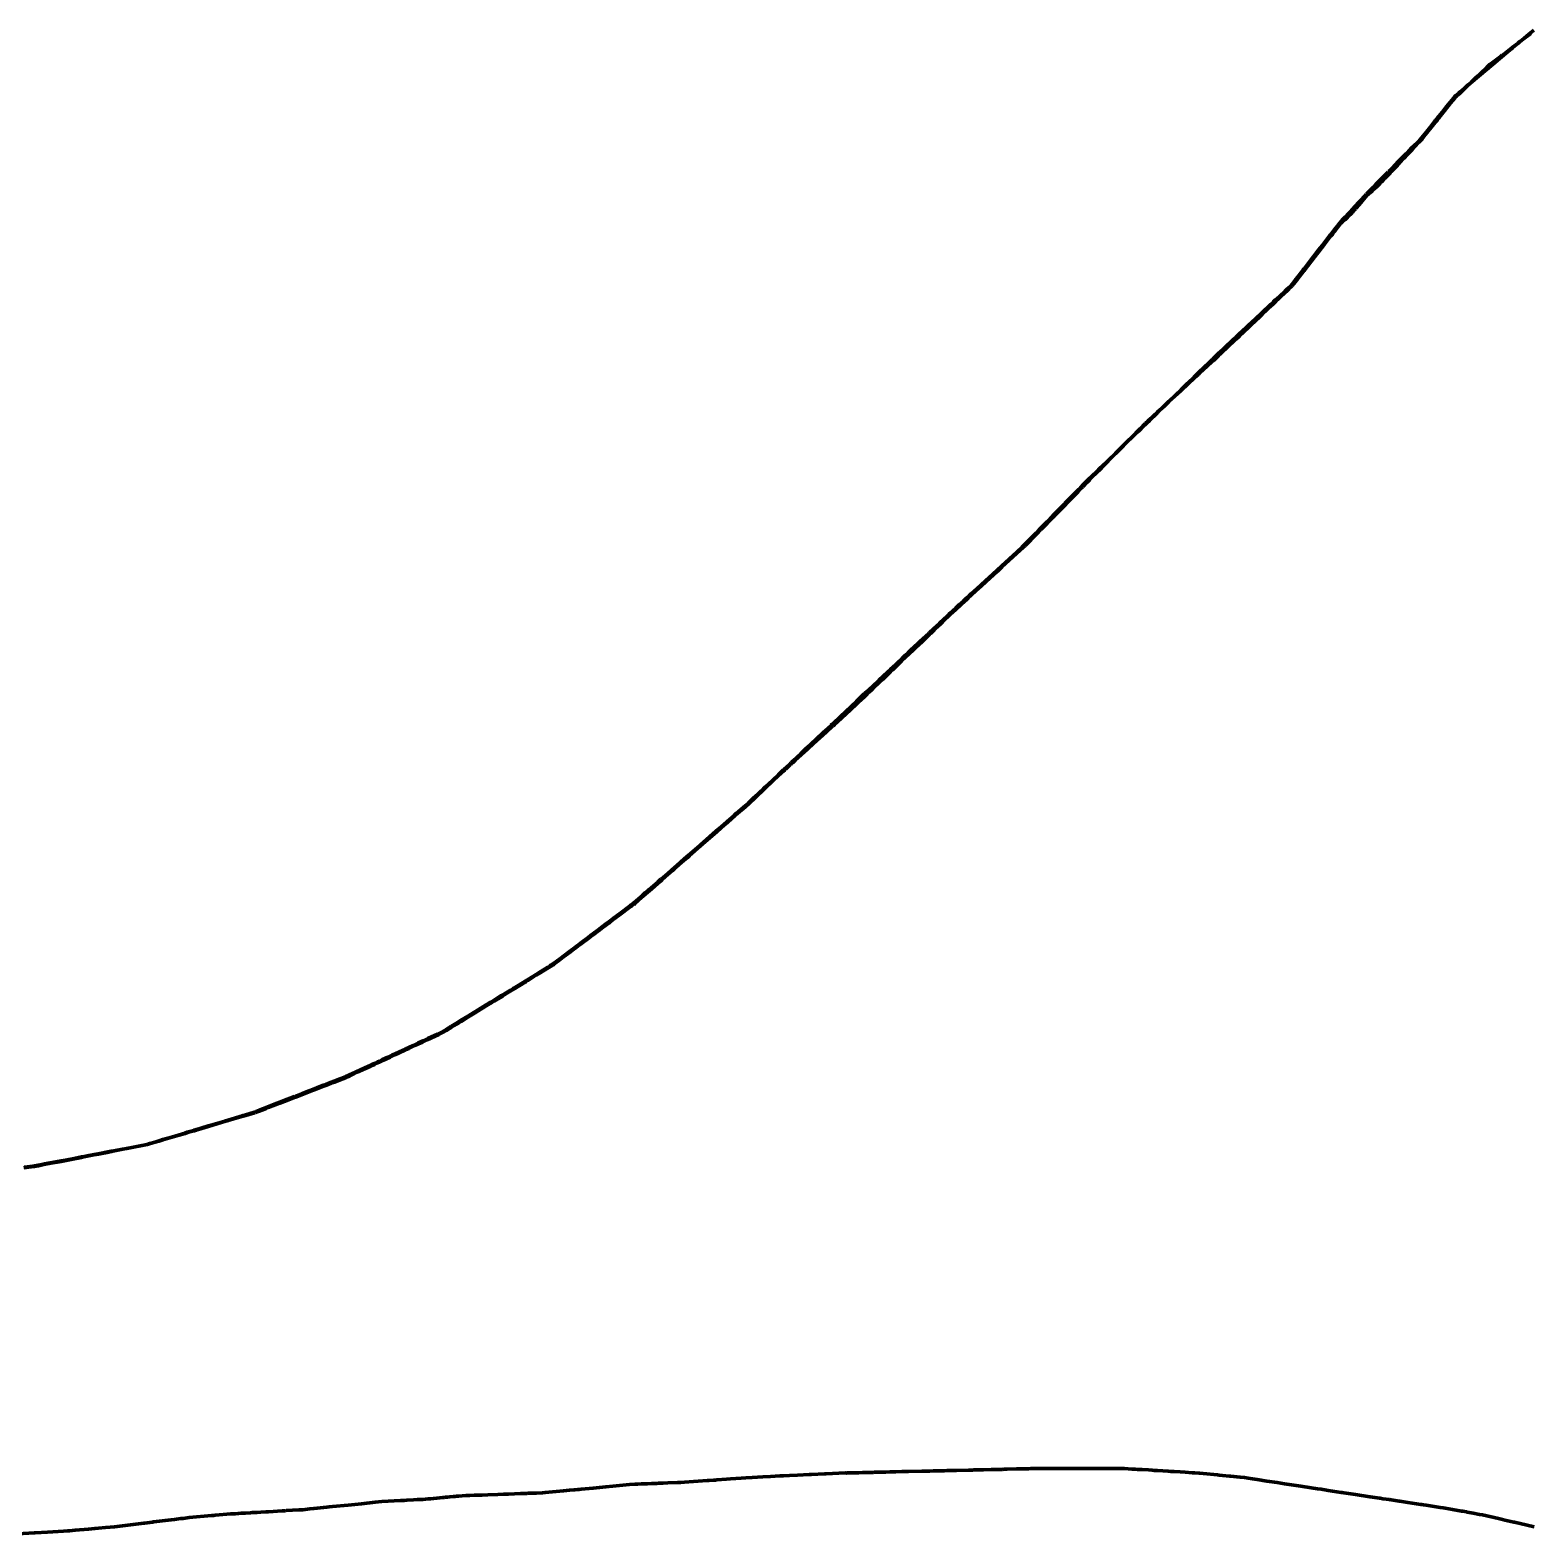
# Model space of a CAD drawing. Header units: metres. Extents: x 599858 to 604838, y 1147558 to 1148052.
# Drawn here: x 604374 to 604605.8, y 1147710.8 to 1147943.4 of the extents above; entities that cross this region are included whole.
import ezdxf

# ---------------------------------------------------------------- set-up
doc = ezdxf.new("R2010")
doc.units = ezdxf.units.M
doc.header["$MEASUREMENT"] = 0
doc.linetypes.add('DGN Style 5', pattern=[63.435643, 27.186704, -36.248939])
doc.layers.add('TF_T_---_Kabl-_2', color=5, linetype='DGN Style 5', lineweight=70)

msp = doc.modelspace()

# ---------------------------------------------------------------- linework, layer by layer
at = {"layer": 'TF_T_---_Kabl-_2'}
for points in [[(604606.525388, 1147943.407163, 38.042802), (604605.74, 1147942.74, 38.08), (604604.68, 1147941.85, 38.13), (604604.33, 1147941.56, 38.15), (604604.08, 1147941.35, 38.16), (604603.37, 1147940.75, 38.05), (604603.17, 1147940.58, 38.06), (604602.89, 1147940.34, 38.19), (604602.27, 1147939.83, 38.14), (604601.96, 1147939.56, 38.11), (604601.53, 1147939.2, 38.08), (604601.31, 1147939.02, 38.11), (604600.19, 1147938.08, 38.08), (604599.99, 1147937.91, 38.05), (604599.56, 1147937.55, 38.04), (604599.03, 1147937.11, 38.05), (604598.35, 1147936.53, 38.09), (604597.72, 1147936, 38.2), (604597.07, 1147935.45, 38.17), (604596.38, 1147934.87, 38.16), (604595.72, 1147934.32, 38.1), (604595.1, 1147933.8, 38.15), (604595.06, 1147933.77, 38.16), (604594.93, 1147933.65, 38.16), (604594.61, 1147933.39, 38.14), (604594.42, 1147933.22, 38.14), (604594.330516, 1147933.151381, 38.139358), (604593.9, 1147932.62, 38.1), (604593.55, 1147932.18, 38.1), (604593.06, 1147931.57, 38.18), (604592.61, 1147931, 38.27), (604591.87, 1147930.08, 38.19), (604591.79, 1147929.99, 38.2), (604591.69, 1147929.86, 38.19), (604591.3, 1147929.37, 38.31), (604591.25, 1147929.31, 38.28), (604591.04, 1147929.04, 38.18), (604590.56, 1147928.44, 38.21), (604589.94, 1147927.68, 38.24), (604589.44, 1147927.05, 38.3), (604589.056837, 1147926.584813, 38.265444), (604589, 1147926.51, 38.26), (604588.68, 1147926.19, 38.24), (604587.79, 1147925.29, 38.11), (604587.49, 1147924.99, 38.09), (604586.79, 1147924.27, 38.04), (604586.53, 1147924, 38.04), (604586.52, 1147923.99, 38.04), (604586.43, 1147923.91, 38.06), (604586.25, 1147923.72, 37.97), (604585.88, 1147923.34, 37.92), (604585.46, 1147922.91, 37.73), (604585.34, 1147922.8, 37.73), (604584.42, 1147921.86, 37.46), (604584.09, 1147921.53, 37.36), (604584.07, 1147921.5, 37.35), (604584.03, 1147921.46, 37.35), (604584.01, 1147921.44, 37.35), (604583.23, 1147920.65, 37.11), (604583.04, 1147920.46, 37.01), (604582.82, 1147920.23, 36.96), (604582.61, 1147920.02, 36.85), (604582.54, 1147919.95, 37.01), (604582.13, 1147919.53, 37.62), (604581.74, 1147919.13, 38.14), (604581.52, 1147918.91, 38.14), (604581.29, 1147918.67, 38.17), (604580.73, 1147918.1, 38.15), (604580.62, 1147918, 38.18), (604580.485167, 1147917.856964, 38.1788)], [(604580.73, 1147917.81, 38.215427), (604580.97, 1147918.03, 38.16), (604581.38, 1147918.41, 38.18), (604581.55, 1147918.56, 38.16), (604582.15, 1147919.11, 38.17), (604582.696215, 1147919.610902, 37.511102), (604582.93, 1147919.85, 37.2), (604582.98, 1147919.91, 37.23), (604583.2, 1147920.14, 37.22), (604583.21, 1147920.16, 37.22), (604583.52, 1147920.49, 37.38), (604583.95, 1147920.95, 37.5), (604584.09, 1147921.09, 37.52), (604584.32, 1147921.33, 37.52), (604584.48, 1147921.51, 37.59), (604585.44, 1147922.53, 37.86), (604585.65, 1147922.76, 37.89), (604585.68, 1147922.78, 37.88), (604585.72, 1147922.83, 37.9), (604586.45, 1147923.61, 38.01), (604586.59, 1147923.75, 38.07), (604586.64, 1147923.81, 38.08), (604586.7, 1147923.87, 38.06), (604586.72, 1147923.89, 38.05), (604586.91, 1147924.1, 38.06), (604587.72, 1147924.96, 38.12), (604588.05, 1147925.31, 38.13), (604588.78, 1147926.09, 38.24), (604589.05, 1147926.38, 38.26), (604589.247082, 1147926.587293, 38.276896), (604589.53, 1147926.94, 38.3), (604589.99, 1147927.51, 38.25), (604590.67, 1147928.35, 38.21), (604591.09, 1147928.87, 38.18), (604591.33, 1147929.17, 38.3), (604591.45, 1147929.32, 38.31), (604591.58, 1147929.48, 38.27), (604591.7, 1147929.64, 38.23), (604591.85, 1147929.82, 38.18), (604591.88, 1147929.86, 38.19), (604591.9, 1147929.89, 38.18), (604592.73, 1147930.91, 38.27), (604593.67, 1147932.08, 38.11), (604594.36, 1147932.94, 38.11), (604594.499195, 1147933.114684, 38.120195), (604594.53, 1147933.13, 38.12), (604594.59, 1147933.2, 38.12), (604594.98, 1147933.57, 38.15), (604595.14, 1147933.71, 38.15), (604595.18, 1147933.75, 38.14), (604595.68, 1147934.23, 38.1), (604596.36, 1147934.87, 38.16), (604596.88, 1147935.36, 38.16), (604597.68, 1147936.12, 38.2), (604598.23, 1147936.64, 38.09), (604599.26, 1147937.61, 38.03), (604599.28, 1147937.63, 38.03), (604599.33, 1147937.68, 38.03), (604599.645713, 1147937.984971, 38.04043), (604599.76, 1147938.06, 38.04), (604600.1, 1147938.32, 38.05), (604601.32, 1147939.26, 38.09), (604601.42, 1147939.34, 38.07), (604601.64, 1147939.51, 38.09), (604601.83, 1147939.65, 38.1), (604602.82, 1147940.42, 38.19), (604603.2, 1147940.7, 38.02), (604603.21, 1147940.71, 38.02), (604604.1, 1147941.39, 38.16), (604604.33, 1147941.58, 38.15), (604604.69, 1147941.85, 38.13), (604606.06, 1147942.9, 38.06)], [(604557.85, 1147893.46, 38.499381), (604558.59, 1147894.15, 38.52), (604560.06, 1147895.53, 38.54), (604560.49, 1147895.93, 38.58), (604561.19, 1147896.58, 38.58), (604562.33, 1147897.65, 38.57), (604563.47, 1147898.72, 38.55), (604564.44, 1147899.62, 38.57), (604565.84, 1147900.94, 38.59), (604566.1, 1147901.18, 38.6), (604566.3, 1147901.37, 38.55), (604566.56, 1147901.61, 38.51), (604567.16, 1147902.17, 38.53), (604568.08, 1147903.04, 38.5), (604568.43, 1147903.36, 38.47), (604568.962974, 1147903.8617, 38.52034), (604569.51, 1147904.57, 38.58), (604569.57, 1147904.65, 38.58), (604569.78, 1147904.92, 38.56), (604570.76, 1147906.18, 38.54), (604570.86, 1147906.31, 38.54), (604571, 1147906.49, 38.53), (604572.48, 1147908.39, 38.37), (604573.26, 1147909.4, 38.32), (604573.84, 1147910.15, 38.33), (604573.99, 1147910.34, 38.34), (604574.79, 1147911.38, 38.31), (604574.99, 1147911.63, 38.31), (604575.02, 1147911.67, 38.33), (604575.44, 1147912.21, 38.38), (604575.72, 1147912.57, 38.33), (604576.16, 1147913.14, 38.35), (604576.471491, 1147913.542317, 38.32619), (604576.88, 1147913.98, 38.31), (604577.29, 1147914.42, 38.28), (604577.34, 1147914.48, 38.28), (604578.63, 1147915.86, 38.22), (604578.65, 1147915.88, 38.22), (604578.76, 1147916, 38.24), (604578.78, 1147916.03, 38.24), (604580.485167, 1147917.856964, 38.1788)], [(604558.15, 1147893.38, 38.525962), (604559.32, 1147894.49, 38.56), (604560.22, 1147895.35, 38.57), (604560.71, 1147895.82, 38.62), (604561.02, 1147896.11, 38.62), (604562.45, 1147897.46, 38.61), (604563.83, 1147898.78, 38.58), (604564.54, 1147899.45, 38.59), (604566.05, 1147900.89, 38.61), (604566.22, 1147901.05, 38.62), (604566.35, 1147901.17, 38.58), (604566.65, 1147901.46, 38.54), (604567.18, 1147901.95, 38.56), (604568.26, 1147902.99, 38.52), (604568.66, 1147903.37, 38.48), (604569.172807, 1147903.853398, 38.530278), (604569.66, 1147904.48, 38.59), (604569.67, 1147904.49, 38.58), (604569.84, 1147904.71, 38.6), (604569.93, 1147904.83, 38.59), (604571, 1147906.2, 38.56), (604571.02, 1147906.23, 38.56), (604571.05, 1147906.27, 38.56), (604572.61, 1147908.28, 38.39), (604573.17, 1147909, 38.36), (604574.06, 1147910.14, 38.37), (604574.19, 1147910.31, 38.38), (604575.12, 1147911.51, 38.34), (604575.38, 1147911.85, 38.34), (604575.68, 1147912.24, 38.38), (604575.81, 1147912.41, 38.36), (604576.38, 1147913.13, 38.38), (604576.670542, 1147913.514426, 38.359154), (604577.02, 1147913.84, 38.35), (604577.34, 1147914.13, 38.34), (604577.71, 1147914.47, 38.31), (604578.498728, 1147915.203451, 38.287908), (604578.78, 1147915.53, 38.27), (604579, 1147915.78, 38.25), (604579.08, 1147915.87, 38.27), (604579.51, 1147916.38, 38.28), (604580.72, 1147917.8, 38.22), (604580.733388, 1147917.807112, 38.216036)], [(604373.01, 1147767.4, 39.17), (604374.47, 1147767.61, 39.18), (604374.63, 1147767.63, 39.16), (604374.878847, 1147767.669674, 39.153334), (604375.19, 1147767.73, 39.15), (604375.28, 1147767.75, 39.15), (604376.11, 1147767.91, 39.15), (604377.18, 1147768.12, 39.14), (604378.75, 1147768.42, 39.13), (604379.02, 1147768.47, 39.13), (604380.56, 1147768.77, 39.14), (604381.9, 1147769.03, 39.17), (604382.27, 1147769.11, 39.16), (604382.81, 1147769.21, 39.13), (604383.83, 1147769.41, 39.05), (604384.54, 1147769.55, 39.07), (604386.16, 1147769.86, 39.05), (604386.52, 1147769.93, 39.06), (604386.66, 1147769.96, 39.06), (604386.78, 1147769.98, 39.05), (604388.29, 1147770.28, 39.04), (604388.89, 1147770.39, 39.08), (604391.04, 1147770.81, 39.02), (604392.013932, 1147771.004821, 39.000297), (604392.05, 1147771.01, 39), (604392.45, 1147771.13, 39), (604393.47, 1147771.43, 39.02), (604393.89, 1147771.56, 39.05), (604394.05, 1147771.6, 39.04), (604394.51, 1147771.74, 39.08), (604395.75, 1147772.11, 39.07), (604397.93, 1147772.75, 39.06), (604398.32, 1147772.87, 39.04), (604399.08, 1147773.09, 39.03), (604399.32, 1147773.16, 39.03), (604399.67, 1147773.26, 39.03), (604400.5, 1147773.51, 39.04), (604401.56, 1147773.83, 39.07), (604404.41, 1147774.67, 38.99), (604404.44, 1147774.67, 38.99), (604404.44, 1147774.68, 38.99), (604404.61, 1147774.73, 38.97), (604406.69, 1147775.34, 38.95), (604406.93, 1147775.41, 38.95), (604407.32, 1147775.53, 38.94), (604408.73, 1147775.94, 38.93), (604408.78261, 1147775.955702, 38.9276), (604408.92, 1147776.01, 38.93), (604409.53, 1147776.25, 39.01), (604409.78, 1147776.35, 39.03), (604410.5, 1147776.62, 39.03), (604410.77, 1147776.73, 39.01), (604412.53, 1147777.41, 38.93), (604412.61, 1147777.44, 38.93), (604413.95, 1147777.96, 39.04), (604414.72, 1147778.25, 38.96), (604414.97, 1147778.35, 38.92), (604415, 1147778.36, 38.93), (604416.43, 1147778.92, 38.92), (604416.69, 1147779.02, 38.9), (604417.34, 1147779.27, 38.91), (604417.91, 1147779.49, 38.93), (604418.56, 1147779.74, 38.93), (604419.34, 1147780.04, 38.88), (604419.83, 1147780.23, 38.87), (604420.51, 1147780.49, 38.86), (604421.03, 1147780.69, 38.92), (604421.93, 1147781.04, 38.91), (604422.72, 1147781.35, 38.97), (604422.909601, 1147781.421416, 38.942216), (604423.35, 1147781.62, 38.88), (604423.66, 1147781.77, 38.87), (604424.56, 1147782.19, 38.87), (604425.82, 1147782.77, 38.94), (604426.67, 1147783.16, 38.96), (604426.88, 1147783.27, 38.89), (604427.22, 1147783.42, 38.95), (604427.61, 1147783.6, 38.95), (604428.08, 1147783.82, 38.85), (604428.32, 1147783.93, 38.83), (604428.51, 1147784.02, 38.87), (604429.65, 1147784.55, 38.83), (604430.08, 1147784.75, 38.9), (604430.37, 1147784.89, 38.85), (604430.92, 1147785.14, 38.84), (604432.05, 1147785.66, 38.87), (604432.15, 1147785.71, 38.87), (604432.56, 1147785.9, 38.84), (604433.48, 1147786.33, 38.8), (604434.04, 1147786.59, 38.78), (604434.67, 1147786.88, 38.81), (604434.77, 1147786.93, 38.82), (604435.36, 1147787.2, 38.81), (604437.18, 1147788.05, 38.81), (604437.814531, 1147788.337495, 38.780536), (604438.36, 1147788.68, 38.76), (604438.99, 1147789.06, 38.77), (604439.04, 1147789.1, 38.77), (604439.95, 1147789.65, 38.84), (604440.34, 1147789.89, 38.84), (604440.63, 1147790.07, 38.84), (604441.67, 1147790.71, 38.91), (604442.7, 1147791.34, 38.9), (604443.27, 1147791.69, 38.82), (604444.34, 1147792.35, 38.84), (604444.52, 1147792.46, 38.86), (604445.39, 1147793, 38.85), (604445.73, 1147793.21, 38.87), (604446.85, 1147793.89, 38.91), (604447.02, 1147794, 38.91), (604448.22, 1147794.74, 38.82), (604448.84, 1147795.11, 38.82), (604448.93, 1147795.17, 38.8), (604449.59, 1147795.58, 38.79), (604450.54, 1147796.16, 38.72), (604450.58, 1147796.18, 38.72), (604450.93, 1147796.4, 38.71), (604451.9, 1147796.99, 38.84), (604452.26, 1147797.21, 38.81), (604452.87, 1147797.59, 38.77), (604454.17, 1147798.39, 38.78), (604454.46, 1147798.57, 38.78), (604454.707947, 1147798.717632, 38.789153), (604454.84, 1147798.82, 38.8), (604454.96, 1147798.91, 38.81), (604455.95, 1147799.65, 38.76), (604456.46, 1147800.03, 38.75), (604457.55, 1147800.85, 38.74), (604458.08, 1147801.25, 38.7), (604458.43, 1147801.51, 38.72), (604459.01, 1147801.95, 38.72), (604459.05, 1147801.98, 38.73), (604460.42, 1147803, 38.85), (604460.75, 1147803.25, 38.8), (604461.24, 1147803.62, 38.76), (604461.93, 1147804.13, 38.74), (604462.01, 1147804.19, 38.75), (604462.4, 1147804.48, 38.82), (604463.52, 1147805.33, 38.72), (604463.58, 1147805.37, 38.72), (604463.77, 1147805.52, 38.72), (604464.16, 1147805.81, 38.76), (604464.3, 1147805.91, 38.75), (604465.51, 1147806.82, 38.8), (604466.36, 1147807.46, 38.77), (604466.94, 1147807.89, 38.75), (604467.05, 1147807.97, 38.76), (604467.32, 1147808.17, 38.74), (604467.507414, 1147808.319019, 38.7442), (604468.58, 1147809.26, 38.76), (604468.81, 1147809.46, 38.77), (604469.19, 1147809.8, 38.77), (604469.51, 1147810.07, 38.81), (604469.75, 1147810.28, 38.79), (604471.45, 1147811.77, 38.83), (604471.56, 1147811.87, 38.84), (604471.68, 1147811.98, 38.84), (604472.29, 1147812.51, 38.8), (604473.34, 1147813.43, 38.76), (604473.7, 1147813.75, 38.8), (604473.9, 1147813.92, 38.79), (604474.79, 1147814.7, 38.88), (604475.63, 1147815.43, 38.87), (604475.95, 1147815.71, 38.87), (604477.67, 1147817.22, 38.83), (604477.71, 1147817.26, 38.83), (604478.02, 1147817.53, 38.84), (604480.22, 1147819.46, 38.9), (604480.87, 1147820.03, 38.91), (604481.31, 1147820.41, 38.82), (604481.86, 1147820.89, 38.83), (604483.07, 1147821.95, 38.82), (604483.1, 1147821.98, 38.82), (604483.12, 1147822, 38.82), (604484.59, 1147823.28, 38.81), (604485.21434, 1147823.830952, 38.800955), (604486.09, 1147824.66, 38.8), (604487.63, 1147826.12, 38.78), (604487.67, 1147826.15, 38.78), (604488.9, 1147827.32, 38.84), (604489.68, 1147828.05, 38.82), (604490.58, 1147828.9, 38.79), (604490.63, 1147828.95, 38.8), (604490.765968, 1147829.075516, 38.80987), (604490.85, 1147829.15, 38.82), (604491.54, 1147829.78, 38.84), (604491.6, 1147829.84, 38.84), (604491.7, 1147829.92, 38.85), (604491.94, 1147830.14, 38.84), (604492.31, 1147830.48, 38.85), (604493.27, 1147831.36, 38.8), (604494.25, 1147832.25, 38.78), (604495.15, 1147833.07, 38.78), (604496.63, 1147834.42, 38.72), (604497.09, 1147834.83, 38.78), (604498.05, 1147835.71, 38.79), (604498.15, 1147835.81, 38.77), (604498.26, 1147835.91, 38.79), (604498.38, 1147836.01, 38.79), (604498.82, 1147836.41, 38.78), (604500.847015, 1147838.264054, 38.709617), (604501.81, 1147839.18, 38.67), (604502.81, 1147840.13, 38.76), (604503.34, 1147840.64, 38.73), (604503.45, 1147840.74, 38.73), (604503.94, 1147841.22, 38.76), (604504.13, 1147841.39, 38.75), (604504.31, 1147841.56, 38.74), (604505.42, 1147842.62, 38.78), (604505.43, 1147842.63, 38.78), (604505.84, 1147843.03, 38.78), (604507.04, 1147844.17, 38.75), (604507.4, 1147844.51, 38.73), (604508.76, 1147845.82, 38.71), (604509.46, 1147846.49, 38.71), (604509.82, 1147846.84, 38.71), (604510.7, 1147847.67, 38.73), (604511.71, 1147848.64, 38.73), (604512.5, 1147849.39, 38.71), (604513.09, 1147849.95, 38.71), (604513.28, 1147850.14, 38.7), (604513.8, 1147850.63, 38.71), (604514.62, 1147851.42, 38.71), (604515.1, 1147851.88, 38.69), (604516.396372, 1147853.120776, 38.706632), (604516.64, 1147853.34, 38.71), (604517.18, 1147853.83, 38.69), (604517.87, 1147854.47, 38.63), (604518.68, 1147855.22, 38.69), (604518.9, 1147855.42, 38.69), (604519.07, 1147855.57, 38.69), (604519.59, 1147856.05, 38.64), (604520.3, 1147856.7, 38.57), (604521.09, 1147857.43, 38.59), (604521.85, 1147858.13, 38.58), (604523.58, 1147859.72, 38.63), (604524.28, 1147860.36, 38.62), (604526.6, 1147862.49, 38.54), (604527.62, 1147863.43, 38.55), (604527.850931, 1147863.636034, 38.558458), (604529.66, 1147865.49, 38.6), (604530.19, 1147866.03, 38.5), (604530.32, 1147866.16, 38.5), (604532.24, 1147868.13, 38.51), (604532.28, 1147868.18, 38.51), (604532.42, 1147868.32, 38.49), (604533.09, 1147869, 38.51), (604534.15, 1147870.08, 38.47), (604534.18, 1147870.11, 38.47), (604534.89, 1147870.84, 38.49), (604535.09, 1147871.04, 38.47), (604535.25, 1147871.21, 38.49), (604535.51, 1147871.48, 38.5), (604535.99, 1147871.97, 38.52), (604536.39, 1147872.38, 38.51), (604536.77, 1147872.76, 38.53), (604537.45, 1147873.46, 38.51), (604537.61, 1147873.63, 38.5), (604537.8, 1147873.82, 38.48), (604537.947466, 1147873.974844, 38.478211), (604539.25, 1147875.28, 38.51), (604539.66, 1147875.7, 38.49), (604541.81, 1147877.87, 38.54), (604543.05, 1147879.13, 38.52), (604544.96, 1147881.07, 38.54), (604545.28, 1147881.39, 38.52), (604545.64, 1147881.75, 38.49), (604546.422486, 1147882.536389, 38.547951), (604546.9, 1147882.99, 38.58), (604546.98, 1147883.05, 38.58), (604548.33, 1147884.31, 38.53), (604548.48, 1147884.44, 38.56), (604549.18, 1147885.09, 38.59), (604549.6, 1147885.48, 38.58), (604549.64, 1147885.51, 38.57), (604549.75, 1147885.62, 38.58), (604550.09, 1147885.93, 38.58), (604551.98, 1147887.67, 38.5), (604553.1, 1147888.71, 38.5), (604554.11, 1147889.65, 38.6), (604554.66, 1147890.15, 38.55), (604554.96, 1147890.43, 38.56), (604555.44, 1147890.88, 38.57), (604556.74, 1147892.08, 38.53), (604557.05, 1147892.37, 38.51), (604557.79, 1147893.05, 38.51), (604558.15028, 1147893.381096, 38.525933)], [(604557.85, 1147893.46, 38.499381), (604557.46, 1147893.08, 38.49), (604556.93, 1147892.56, 38.49), (604556.69, 1147892.34, 38.5), (604555.09, 1147890.78, 38.56), (604554.77, 1147890.47, 38.55), (604554.56, 1147890.27, 38.54), (604554, 1147889.73, 38.6), (604552.98, 1147888.74, 38.49), (604551.99, 1147887.78, 38.49), (604550.1, 1147885.95, 38.58), (604549.75, 1147885.61, 38.58), (604549.64, 1147885.51, 38.58), (604549.61, 1147885.47, 38.58), (604549.26, 1147885.14, 38.59), (604548.5, 1147884.4, 38.56), (604548.32, 1147884.22, 38.52), (604547.1, 1147883.04, 38.55), (604546.93, 1147882.87, 38.56), (604545.81, 1147881.79, 38.49), (604545.38, 1147881.37, 38.52), (604545.01, 1147881.02, 38.54), (604543.07, 1147879.13, 38.52), (604541.82, 1147877.92, 38.54), (604539.58, 1147875.76, 38.48), (604539.19, 1147875.37, 38.5), (604537.85, 1147874.08, 38.46), (604537.758012, 1147873.992348, 38.473949), (604537.5, 1147873.73, 38.51), (604537.2, 1147873.42, 38.52), (604536.68, 1147872.89, 38.54), (604536.17, 1147872.36, 38.52), (604535.85, 1147872.03, 38.52), (604535.46, 1147871.64, 38.51), (604535.25, 1147871.43, 38.5), (604534.99, 1147871.16, 38.46), (604534.67, 1147870.83, 38.5), (604534.08, 1147870.22, 38.49), (604533.89, 1147870.03, 38.48), (604532.98, 1147869.11, 38.52), (604532.19, 1147868.3, 38.49), (604532.16, 1147868.26, 38.5), (604532.15, 1147868.25, 38.5), (604531.25, 1147867.33, 38.49), (604530.16, 1147866.21, 38.49), (604530.06, 1147866.11, 38.5), (604529.55, 1147865.6, 38.59), (604527.63071, 1147863.63474, 38.550836), (604527.42, 1147863.44, 38.55), (604526.57, 1147862.66, 38.54), (604524.19, 1147860.47, 38.62), (604523.47, 1147859.8, 38.63), (604521.69, 1147858.17, 38.57), (604521.05, 1147857.59, 38.58), (604520.39, 1147856.98, 38.57), (604519.53, 1147856.19, 38.65), (604519.19, 1147855.88, 38.69), (604518.81, 1147855.52, 38.67), (604518.32, 1147855.07, 38.69), (604517.67, 1147854.48, 38.64), (604517.13, 1147853.98, 38.69), (604516.206918, 1147853.13828, 38.713544), (604516.11, 1147853.04, 38.72), (604514.95, 1147851.95, 38.7), (604514.6, 1147851.63, 38.72), (604513.65, 1147850.73, 38.72), (604513.04, 1147850.16, 38.71), (604512.91, 1147850.04, 38.72), (604512.51, 1147849.66, 38.72), (604511.6, 1147848.81, 38.74), (604510.41, 1147847.69, 38.74), (604509.79, 1147847.1, 38.72), (604509.32, 1147846.66, 38.73), (604508.86, 1147846.22, 38.73), (604507.18, 1147844.64, 38.75), (604507.03, 1147844.51, 38.75), (604506.57, 1147844.07, 38.77), (604505.26, 1147842.84, 38.75), (604505.23, 1147842.82, 38.75), (604504.25, 1147841.89, 38.72), (604503.74, 1147841.41, 38.73), (604503.21, 1147840.92, 38.76), (604503.09, 1147840.8, 38.75), (604503.07, 1147840.78, 38.75), (604502.94, 1147840.66, 38.76), (604501.78, 1147839.57, 38.66), (604499.25, 1147837.19, 38.76), (604498.15, 1147836.15, 38.77), (604497.95, 1147835.97, 38.78), (604497.87, 1147835.89, 38.79), (604497.84, 1147835.86, 38.79), (604496.96, 1147835.03, 38.78), (604496.63, 1147834.73, 38.74), (604495.51, 1147833.67, 38.78), (604494.07, 1147832.32, 38.78), (604493.17, 1147831.47, 38.8), (604491.93, 1147830.3, 38.86), (604491.77, 1147830.15, 38.86), (604491.65, 1147830.04, 38.86), (604491.61, 1147830, 38.86), (604491.58, 1147829.97, 38.86), (604490.77, 1147829.21, 38.82), (604490.58, 1147829.03, 38.81), (604490.51, 1147828.97, 38.8), (604489.7, 1147828.2, 38.83), (604488.77, 1147827.33, 38.85), (604487.65, 1147826.28, 38.8), (604487.41, 1147826.05, 38.8), (604485.96, 1147824.69, 38.81), (604485.064459, 1147823.836882, 38.813708), (604484.55, 1147823.4, 38.82), (604483.19, 1147822.21, 38.83), (604483.03, 1147822.07, 38.84), (604482.84, 1147821.9, 38.84), (604481.74, 1147820.95, 38.85), (604481.25, 1147820.52, 38.84), (604480.86, 1147820.18, 38.92), (604480.05, 1147819.47, 38.91), (604477.61, 1147817.35, 38.84), (604477.13, 1147816.92, 38.86), (604475.75, 1147815.72, 38.89), (604475.55, 1147815.55, 38.89), (604474.63, 1147814.75, 38.9), (604473.94, 1147814.15, 38.83), (604473.66, 1147813.9, 38.84), (604473.12, 1147813.43, 38.79), (604472.18, 1147812.61, 38.82), (604471.57, 1147812.08, 38.86), (604471.54, 1147812.06, 38.86), (604471.05, 1147811.63, 38.87), (604469.65, 1147810.41, 38.84), (604469.5, 1147810.28, 38.85), (604469.1, 1147809.93, 38.8), (604468.61, 1147809.5, 38.79), (604468.4, 1147809.32, 38.79), (604467.288379, 1147808.347701, 38.771679), (604467.24, 1147808.31, 38.77), (604466.89, 1147808.05, 38.79), (604466.81, 1147807.99, 38.79), (604466.4, 1147807.68, 38.8), (604465.31, 1147806.86, 38.83), (604464.21, 1147806.03, 38.79), (604463.89, 1147805.79, 38.81), (604463.46, 1147805.47, 38.77), (604463.17, 1147805.25, 38.76), (604462.29, 1147804.59, 38.84), (604462.03, 1147804.39, 38.8), (604461.76, 1147804.18, 38.76), (604461.23, 1147803.79, 38.78), (604460.65, 1147803.35, 38.82), (604460.26, 1147803.05, 38.89), (604459.08, 1147802.17, 38.78), (604458.76, 1147801.93, 38.75), (604458.47, 1147801.71, 38.75), (604457.94, 1147801.31, 38.73), (604457.6, 1147801.05, 38.75), (604456.3, 1147800.07, 38.76), (604456.04, 1147799.87, 38.77), (604454.91, 1147799.03, 38.83), (604454.82, 1147798.96, 38.82), (604454.52888, 1147798.744732, 38.799002), (604454.39, 1147798.65, 38.79), (604454.05, 1147798.45, 38.79), (604452.96, 1147797.78, 38.78), (604452.23, 1147797.34, 38.83), (604451.81, 1147797.07, 38.87), (604450.64, 1147796.36, 38.72), (604450.63, 1147796.35, 38.72), (604449.53, 1147795.68, 38.8), (604448.78, 1147795.22, 38.82), (604448.71, 1147795.18, 38.83), (604448.27, 1147794.91, 38.83), (604446.92, 1147794.09, 38.93), (604446.79, 1147794.01, 38.93), (604445.56, 1147793.26, 38.89), (604445.19, 1147793.03, 38.87), (604444.63, 1147792.68, 38.87), (604444.51, 1147792.61, 38.86), (604443.27, 1147791.85, 38.84), (604442.6, 1147791.44, 38.93), (604441.75, 1147790.92, 38.94), (604440.55, 1147790.19, 38.86), (604440.22, 1147789.99, 38.87), (604439.91, 1147789.8, 38.86), (604439.14, 1147789.33, 38.8), (604439.03, 1147789.26, 38.81), (604438.97, 1147789.22, 38.81), (604438.75, 1147789.09, 38.78), (604438.31, 1147788.82, 38.77), (604437.616666, 1147788.395362, 38.797038), (604436.97, 1147788.1, 38.83), (604435.48, 1147787.41, 38.82), (604434.78, 1147787.08, 38.84), (604434.72, 1147787.05, 38.83), (604433.93, 1147786.69, 38.8), (604433.22, 1147786.36, 38.82), (604432.54, 1147786.04, 38.85), (604432.08, 1147785.83, 38.89), (604432, 1147785.79, 38.88), (604431.08, 1147785.36, 38.86), (604430.32, 1147785.01, 38.87), (604429.91, 1147784.82, 38.94), (604429.31, 1147784.54, 38.85), (604428.45, 1147784.15, 38.88), (604428.31, 1147784.08, 38.85), (604428, 1147783.93, 38.87), (604427.64, 1147783.77, 38.95), (604427.35, 1147783.63, 38.99), (604427.06, 1147783.5, 38.99), (604426.82, 1147783.39, 38.94), (604426.66, 1147783.31, 39), (604425.71, 1147782.87, 38.97), (604424.28, 1147782.21, 38.89), (604423.73, 1147781.95, 38.89), (604423.37, 1147781.79, 38.9), (604422.711736, 1147781.479284, 38.992237), (604422.65, 1147781.46, 39), (604421.75, 1147781.11, 38.93), (604421.01, 1147780.82, 38.94), (604420.44, 1147780.6, 38.88), (604419.68, 1147780.31, 38.89), (604419.35, 1147780.18, 38.9), (604418.43, 1147779.82, 38.94), (604417.93, 1147779.63, 38.95), (604417.3, 1147779.38, 38.92), (604416.57, 1147779.1, 38.91), (604416.47, 1147779.06, 38.92), (604415.63, 1147778.73, 38.93), (604415.05, 1147778.51, 38.94), (604414.98, 1147778.48, 38.95), (604414.84, 1147778.43, 38.95), (604413.78, 1147778.02, 39.07), (604412.59, 1147777.55, 38.96), (604412.2, 1147777.4, 38.95), (604410.73, 1147776.83, 39.02), (604410.39, 1147776.7, 39.04), (604409.81, 1147776.47, 39.04), (604409.44, 1147776.33, 39.01), (604408.94, 1147776.14, 38.94), (604408.72, 1147776.05, 38.94), (604408.594341, 1147776.003181, 38.943547), (604407.14, 1147775.57, 38.95), (604406.9, 1147775.49, 38.95), (604406.76, 1147775.45, 38.96), (604404.55, 1147774.79, 38.98), (604404.45, 1147774.76, 38.99), (604404.37, 1147774.74, 39.02), (604404.06, 1147774.64, 39.01), (604401.54, 1147773.89, 39.09), (604400.43, 1147773.56, 39.05), (604399.67, 1147773.33, 39.04), (604399.3, 1147773.22, 39.04), (604399.09, 1147773.15, 39.03), (604398.28, 1147772.91, 39.05), (604397.87, 1147772.79, 39.07), (604395.83, 1147772.18, 39.08), (604394.51, 1147771.78, 39.09), (604394.07, 1147771.65, 39.05), (604393.91, 1147771.6, 39.06), (604393.44, 1147771.46, 39.03), (604392.49, 1147771.18, 39.01), (604392.06, 1147771.05, 39.01), (604391.792525, 1147770.973551, 39.007641), (604391.01, 1147770.82, 39.03), (604388.9, 1147770.42, 39.08), (604388.27, 1147770.3, 39.05), (604386.9, 1147770.04, 39.05), (604386.72, 1147770.01, 39.07), (604386.51, 1147769.97, 39.07), (604385.98, 1147769.87, 39.05), (604384.5, 1147769.59, 39.07), (604383.87, 1147769.47, 39.05), (604382.78, 1147769.26, 39.14), (604382.3, 1147769.17, 39.17), (604381.91, 1147769.1, 39.18), (604380.5, 1147768.83, 39.15), (604378.86, 1147768.52, 39.14), (604378.78, 1147768.5, 39.14), (604377.08, 1147768.18, 39.15), (604376.21, 1147768.02, 39.15), (604375.3, 1147767.85, 39.16), (604375.23, 1147767.83, 39.16), (604374.690974, 1147767.727146, 39.168881), (604374.61, 1147767.72, 39.17), (604374.43, 1147767.69, 39.19), (604373.1, 1147767.5, 39.18)], [(604372.06, 1147710.79, 39.63), (604374.57, 1147710.95, 39.64), (604374.74, 1147710.96, 39.64), (604376.63, 1147711.08, 39.6), (604379.11, 1147711.23, 39.48), (604379.74, 1147711.27, 39.47), (604380.063959, 1147711.29115, 39.46572), (604380.91, 1147711.36, 39.45), (604382.97, 1147711.54, 39.46), (604383.95, 1147711.63, 39.41), (604384.53, 1147711.68, 39.41), (604385.6, 1147711.77, 39.41), (604386.320261, 1147711.834231, 39.423917), (604387.01, 1147711.91, 39.44), (604391.54, 1147712.46, 39.41), (604391.64, 1147712.47, 39.4), (604392.89, 1147712.62, 39.32), (604393.03, 1147712.64, 39.39), (604395.8, 1147712.97, 39.39), (604396.3, 1147713.03, 39.38), (604396.6, 1147713.07, 39.34), (604397.29, 1147713.15, 39.34), (604397.63, 1147713.19, 39.33), (604398.578099, 1147713.310765, 39.330294), (604402.03, 1147713.62, 39.32), (604402.13, 1147713.63, 39.33), (604402.39, 1147713.65, 39.32), (604402.58, 1147713.67, 39.31), (604402.64, 1147713.67, 39.33), (604404.945498, 1147713.879474, 39.26915), (604405.68, 1147713.92, 39.25), (604406.16, 1147713.95, 39.24), (604406.2, 1147713.95, 39.25), (604406.6, 1147713.98, 39.26), (604407.26, 1147714.02, 39.33), (604408.03, 1147714.06, 39.3), (604408.31, 1147714.08, 39.29), (604409.07, 1147714.12, 39.29), (604409.65, 1147714.16, 39.23), (604410.41, 1147714.2, 39.24), (604410.85, 1147714.23, 39.31), (604412.94, 1147714.35, 39.22), (604413.1, 1147714.36, 39.22), (604413.47, 1147714.38, 39.32), (604413.57, 1147714.39, 39.32), (604415.51, 1147714.5, 39.22), (604415.54, 1147714.51, 39.22), (604415.56, 1147714.51, 39.22), (604416.13016, 1147714.537804, 39.256079), (604417.24, 1147714.65, 39.32), (604417.85, 1147714.72, 39.27), (604419.85, 1147714.92, 39.23), (604420.23, 1147714.96, 39.25), (604420.76, 1147715.01, 39.23), (604423.18, 1147715.26, 39.31), (604425.2, 1147715.47, 39.31), (604427.35, 1147715.68, 39.33), (604428.379299, 1147715.794513, 39.336864), (604431.25, 1147715.95, 39.36), (604431.81, 1147715.98, 39.36), (604432.23, 1147716, 39.33), (604433.24, 1147716.05, 39.31), (604433.85, 1147716.09, 39.3), (604434.647281, 1147716.126969, 39.359464), (604434.73, 1147716.14, 39.37), (604435.51, 1147716.21, 39.3), (604435.62, 1147716.22, 39.29), (604435.87, 1147716.24, 39.26), (604436.34, 1147716.29, 39.25), (604436.87, 1147716.34, 39.31), (604437.81, 1147716.42, 39.25), (604437.95, 1147716.44, 39.25), (604438.02, 1147716.44, 39.25), (604438.18, 1147716.46, 39.3), (604438.5, 1147716.49, 39.39), (604438.89, 1147716.52, 39.35), (604439.4, 1147716.57, 39.27), (604439.69, 1147716.6, 39.27), (604439.89, 1147716.61, 39.33), (604440.26, 1147716.65, 39.33), (604440.814837, 1147716.703584, 39.347774), (604441.38, 1147716.72, 39.37), (604441.71, 1147716.73, 39.29), (604441.95, 1147716.74, 39.26), (604442.63, 1147716.77, 39.27), (604443.63, 1147716.8, 39.27), (604443.78, 1147716.81, 39.26), (604443.9, 1147716.81, 39.28), (604444.77, 1147716.84, 39.32), (604446.32, 1147716.9, 39.24), (604447.16, 1147716.93, 39.26), (604447.97, 1147716.96, 39.33), (604449.8, 1147717.03, 39.24), (604450, 1147717.03, 39.24), (604450.21, 1147717.04, 39.24), (604450.8, 1147717.06, 39.25), (604450.95, 1147717.07, 39.25), (604451.06, 1147717.07, 39.26), (604452.3, 1147717.12, 39.26), (604453.192222, 1147717.1546, 39.282787), (604453.64, 1147717.19, 39.29), (604454.21, 1147717.25, 39.28), (604456.46, 1147717.46, 39.3), (604457.41, 1147717.55, 39.32), (604458.06, 1147717.61, 39.28), (604458.2, 1147717.62, 39.33), (604458.68, 1147717.67, 39.35), (604458.87, 1147717.68, 39.33), (604459.19, 1147717.72, 39.31), (604461.05, 1147717.89, 39.28), (604463.02, 1147718.08, 39.22), (604464.1, 1147718.18, 39.22), (604465.66, 1147718.33, 39.15), (604466.65, 1147718.42, 39.19), (604467.516441, 1147718.49934, 39.185919), (604467.94, 1147718.51, 39.19), (604468.49, 1147718.53, 39.26), (604468.61, 1147718.54, 39.27), (604468.72, 1147718.54, 39.27), (604469.44, 1147718.56, 39.19), (604470.08, 1147718.59, 39.19), (604470.36, 1147718.6, 39.22), (604470.51, 1147718.6, 39.23), (604470.9, 1147718.61, 39.27), (604471.16, 1147718.62, 39.27), (604471.28, 1147718.63, 39.26), (604471.86, 1147718.65, 39.19), (604472.61, 1147718.67, 39.19), (604474.070239, 1147718.72041, 39.232746), (604474.34, 1147718.74, 39.24), (604474.61, 1147718.76, 39.21), (604475.18, 1147718.8, 39.22), (604476.58, 1147718.89, 39.14), (604477.29, 1147718.94, 39.17), (604478.7, 1147719.04, 39.14), (604478.92, 1147719.06, 39.14), (604478.99, 1147719.06, 39.15), (604479.64, 1147719.11, 39.14), (604479.97, 1147719.13, 39.15), (604480.18, 1147719.14, 39.12), (604481.68, 1147719.25, 39.16), (604482.28, 1147719.29, 39.18), (604483.94, 1147719.41, 39.29), (604484.65, 1147719.45, 39.18), (604485.63, 1147719.52, 39.15), (604487.29, 1147719.64, 39.23), (604487.316715, 1147719.637427, 39.235548), (604488.47, 1147719.69, 39.28), (604489.93, 1147719.76, 39.16), (604490.15, 1147719.77, 39.15), (604490.49, 1147719.78, 39.15), (604491.44, 1147719.82, 39.15), (604492.66, 1147719.88, 39.19), (604494.47, 1147719.96, 39.15), (604494.57, 1147719.96, 39.11), (604494.83, 1147719.98, 39.12), (604496.82, 1147720.07, 39.13), (604497.11, 1147720.08, 39.12), (604500.039362, 1147720.214891, 39.04648), (604500.17, 1147720.21, 39.04), (604500.22, 1147720.21, 39.04), (604500.31, 1147720.22, 39.04), (604501.83, 1147720.25, 39.06), (604502.14, 1147720.26, 39.09), (604502.69, 1147720.27, 39.13), (604502.93, 1147720.28, 39.06), (604503.91, 1147720.3, 39.13), (604504.36, 1147720.31, 39.14), (604504.52, 1147720.32, 39.13), (604505.01, 1147720.33, 39.06), (604505.42, 1147720.34, 39.1), (604506.34, 1147720.36, 39.07), (604506.94, 1147720.37, 39.09), (604507.8, 1147720.39, 39.08), (604507.89, 1147720.4, 39.07), (604508.77, 1147720.42, 39.1), (604509.64, 1147720.44, 39.04), (604509.83, 1147720.44, 39.07), (604511.87, 1147720.49, 39.04), (604512.31, 1147720.5, 39.06), (604512.5, 1147720.5, 39.07), (604513.13, 1147720.52, 39.15), (604513.63, 1147720.53, 39.13), (604513.68, 1147720.53, 39.14), (604514.16, 1147720.54, 39.16), (604514.96, 1147720.56, 39.18), (604515.09, 1147720.57, 39.19), (604515.33, 1147720.57, 39.17), (604515.8, 1147720.58, 39.12), (604516.81, 1147720.61, 39.03), (604516.94, 1147720.61, 39.01), (604517.07, 1147720.61, 39.01), (604517.27, 1147720.62, 39.02), (604519.13, 1147720.66, 39), (604519.72, 1147720.67, 39.01), (604519.93, 1147720.68, 39.01), (604520.12, 1147720.68, 39.01), (604521.45, 1147720.72, 39.04), (604522.62, 1147720.74, 39.01), (604523.2, 1147720.76, 39.04), (604524.37, 1147720.78, 38.87), (604524.51, 1147720.79, 38.87), (604524.52, 1147720.79, 38.87), (604525.07, 1147720.8, 39.01), (604526.55, 1147720.84, 38.9), (604526.76, 1147720.84, 38.9), (604527.04, 1147720.85, 38.98), (604527.06, 1147720.85, 38.98), (604527.11, 1147720.85, 38.98), (604528.39, 1147720.88, 38.85), (604528.73, 1147720.89, 38.95), (604528.83, 1147720.89, 38.98), (604529, 1147720.89, 38.97), (604529.12, 1147720.9, 38.95), (604529.69984, 1147720.912821, 38.88917), (604530.07, 1147720.91, 38.85), (604530.52, 1147720.91, 38.83), (604530.8, 1147720.91, 38.82), (604531.16, 1147720.91, 38.82), (604531.8, 1147720.91, 38.82), (604532.15, 1147720.91, 38.83), (604533.18, 1147720.91, 38.87), (604534.68, 1147720.91, 38.83), (604535.15, 1147720.91, 38.83), (604535.67, 1147720.91, 38.81), (604537.4, 1147720.91, 38.86), (604541.01, 1147720.91, 38.85), (604541.67, 1147720.91, 38.85), (604543.090195, 1147720.913442, 38.906375), (604543.21, 1147720.9, 38.91), (604544.36, 1147720.83, 38.93), (604544.89, 1147720.8, 38.91), (604545.24, 1147720.78, 38.91), (604545.6, 1147720.76, 38.95), (604545.99, 1147720.73, 38.94), (604546.93, 1147720.68, 39), (604547.5, 1147720.64, 38.99), (604547.81, 1147720.62, 38.92), (604548.09, 1147720.61, 38.87), (604548.36, 1147720.59, 38.87), (604550, 1147720.49, 38.92), (604550.41, 1147720.46, 38.88), (604550.57, 1147720.45, 38.88), (604550.93, 1147720.43, 38.91), (604551.86, 1147720.38, 39.02), (604552.61, 1147720.33, 39.03), (604553.72, 1147720.26, 38.93), (604554.1, 1147720.24, 38.94), (604554.74, 1147720.2, 39.02), (604554.82, 1147720.2, 39.04), (604554.89, 1147720.19, 39.03), (604555.389762, 1147720.156602, 39.03186), (604557.61, 1147719.93, 39.03), (604557.85, 1147719.9, 39.03), (604558.41, 1147719.84, 39.01), (604559.46, 1147719.73, 38.99), (604559.61, 1147719.72, 39.03), (604561.14, 1147719.56, 38.98), (604561.778476, 1147719.493516, 38.954655), (604562.35, 1147719.4, 38.93), (604563.01, 1147719.3, 39.03), (604563.73, 1147719.19, 38.94), (604565.24, 1147718.97, 38.97), (604566.84, 1147718.72, 38.99), (604567.4, 1147718.64, 39.01), (604567.98, 1147718.55, 39.01), (604568.36, 1147718.49, 39.1), (604570.52, 1147718.17, 39.12), (604572.13, 1147717.92, 39.14), (604573.07, 1147717.78, 39.07), (604573.63, 1147717.69, 39.14), (604574.49, 1147717.56, 39.08), (604574.75, 1147717.53, 39.07), (604576.76, 1147717.22, 39.1), (604576.86, 1147717.21, 39.09), (604576.9, 1147717.2, 39.1), (604577.14, 1147717.16, 39.1), (604578.61, 1147716.94, 39.13), (604578.97, 1147716.89, 39.2), (604578.98, 1147716.88, 39.2), (604581.2, 1147716.55, 39.06), (604581.22, 1147716.54, 39.06), (604581.25, 1147716.54, 39.06), (604582.67, 1147716.33, 39.14), (604582.78, 1147716.31, 39.09), (604583.21, 1147716.24, 39.16), (604584.24, 1147716.09, 39.07), (604584.4, 1147716.06, 39.09), (604584.43, 1147716.06, 39.07), (604584.47, 1147716.05, 39.07), (604585.72, 1147715.86, 39.08), (604585.79, 1147715.85, 39.08), (604585.83, 1147715.85, 39.08), (604587.04, 1147715.66, 39.14), (604589.06, 1147715.36, 39.07), (604589.23, 1147715.33, 39.06), (604589.48, 1147715.29, 39.08), (604589.9, 1147715.23, 39.08), (604590.83, 1147715.09, 39.12), (604592.07, 1147714.9, 39.09), (604592.537985, 1147714.833864, 39.090502), (604592.83, 1147714.78, 39.09), (604593.94, 1147714.58, 39.09), (604595.37, 1147714.32, 39.12), (604595.54, 1147714.29, 39.12), (604596.11, 1147714.19, 39.11), (604596.24, 1147714.16, 39.11), (604597.15, 1147714, 39.13), (604598.15, 1147713.82, 39.2), (604598.579564, 1147713.744174, 39.204415), (604601.08, 1147713.17, 39.21), (604601.3, 1147713.12, 39.17), (604601.68, 1147713.03, 39.24), (604602.07, 1147712.94, 39.26), (604603.01, 1147712.73, 39.32), (604603.43, 1147712.63, 39.32), (604603.54, 1147712.61, 39.32), (604605.53, 1147712.15, 39.31), (604606.62, 1147711.9, 39.3)]]:
    msp.add_polyline3d(points, dxfattribs=at)

doc.saveas('drawing.dxf')
